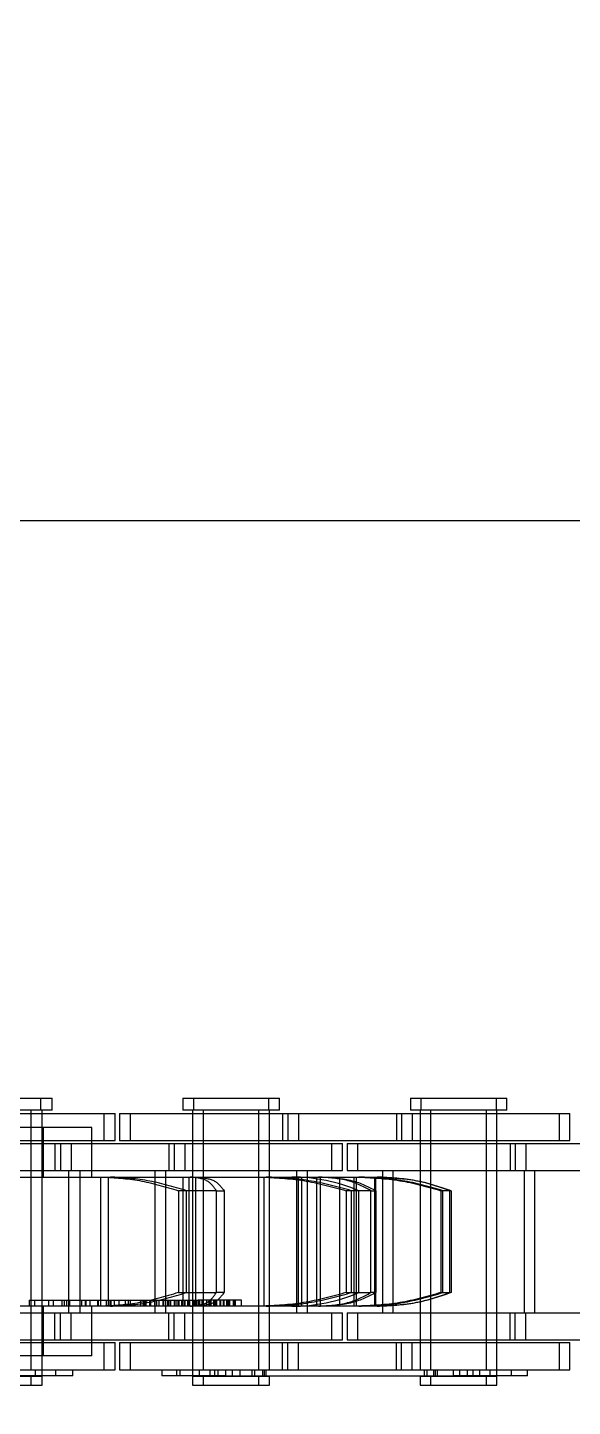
# Model space of a CAD drawing. Header units: metres. Extents: x 0 to 21025, y 0 to 14850.
# Drawn here: x 6056.5 to 6086.9, y 9072.2 to 9149.1 of the extents above; entities that cross this region are included whole.
import ezdxf

# ---------------------------------------------------------------- set-up
doc = ezdxf.new("R2010")
doc.units = ezdxf.units.M
doc.header["$LTSCALE"] = 25
doc.linetypes.add('HIDDEN2', pattern=[4.7625, 3.175, -1.5875])
for name, color, linetype in [('SL1', 8, 'Continuous'), ('SL4', 4, 'Continuous'), ('ST1', 7, 'HIDDEN2')]:
    doc.layers.add(name, color=color, linetype=linetype)

msp = doc.modelspace()

# ---------------------------------------------------------------- linework, layer by layer
at = {"layer": 'SL1'}
for radius, start, end in [(1215.5, 134.237972, 198.531491), (1170.7, 134.797453, 201.234448), (1164.35, 135.073034, 201.439244), (1158.35, 135.318064, 201.542777)]:
    msp.add_arc((7121.687, 8989.894), radius, start, end, dxfattribs=at)
at = {"layer": 'SL4'}
msp.add_line((5540.514, 9121.619), (6330.271, 9121.619), dxfattribs=at)
at = {"layer": 'ST1'}
for p, q in [((6052.43, 9089.384), (6057.227, 9089.384)), ((6057.227, 9089.384), (6057.844, 9089.384)), ((6057.227, 9088.725), (6057.227, 9089.384)), ((6057.844, 9088.725), (6057.844, 9089.384)), ((6065.13, 9089.384), (6069.927, 9089.384)), ((6065.13, 9089.384), (6065.13, 9088.725)), ((6065.725, 9089.384), (6065.725, 9088.725)), ((6069.927, 9089.384), (6070.522, 9089.384)), ((6069.927, 9088.725), (6069.927, 9089.384)), ((6070.522, 9088.725), (6070.522, 9089.384)), ((6077.83, 9089.384), (6082.627, 9089.384)), ((6077.83, 9089.384), (6077.83, 9088.725)), ((6078.403, 9089.384), (6078.403, 9088.725)), ((6082.627, 9089.384), (6083.2, 9089.384)), ((6082.627, 9088.725), (6082.627, 9089.384)), ((6083.2, 9088.725), (6083.2, 9089.384)), ((6051.653, 9088.541), (6060.748, 9088.541)), ((6057.227, 9088.725), (6052.43, 9088.725)), ((6056.673, 9074.227), (6056.673, 9088.725)), ((6056.673, 9087.021), (6056.673, 9088.541)), ((6057.844, 9088.725), (6057.227, 9088.725)), ((6057.29, 9074.227), (6057.29, 9088.725)), ((6057.29, 9087.021), (6057.29, 9088.541)), ((6060.748, 9088.541), (6061.365, 9088.541)), ((6060.748, 9087.021), (6060.748, 9088.541)), ((6061.365, 9087.021), (6061.365, 9088.541)), ((6061.608, 9088.541), (6070.703, 9088.541)), ((6061.608, 9088.541), (6061.608, 9087.021)), ((6062.204, 9088.541), (6062.204, 9087.021)), ((6069.927, 9088.725), (6065.13, 9088.725)), ((6065.683, 9088.725), (6065.683, 9074.227)), ((6065.683, 9088.541), (6065.683, 9087.021)), ((6066.279, 9088.725), (6066.279, 9074.227)), ((6066.279, 9088.541), (6066.279, 9087.021)), ((6069.373, 9074.227), (6069.373, 9088.725)), ((6069.373, 9087.021), (6069.373, 9088.541)), ((6070.522, 9088.725), (6069.927, 9088.725)), ((6069.969, 9074.227), (6069.969, 9088.725)), ((6069.969, 9087.021), (6069.969, 9088.541)), ((6070.703, 9088.541), (6070.703, 9087.021)), ((6070.703, 9088.541), (6077.053, 9088.541)), ((6071.001, 9088.541), (6071.001, 9087.021)), ((6071.585, 9088.541), (6071.585, 9087.021)), ((6077.053, 9088.541), (6077.053, 9087.021)), ((6077.053, 9088.541), (6086.148, 9088.541)), ((6077.34, 9088.541), (6077.34, 9087.021)), ((6082.627, 9088.725), (6077.83, 9088.725)), ((6077.924, 9088.541), (6077.924, 9087.021)), ((6078.383, 9088.725), (6078.383, 9074.227)), ((6078.383, 9088.541), (6078.383, 9087.021)), ((6078.957, 9088.725), (6078.957, 9074.227)), ((6078.957, 9088.541), (6078.957, 9087.021)), ((6082.073, 9074.227), (6082.073, 9088.725)), ((6082.073, 9087.021), (6082.073, 9088.541)), ((6083.2, 9088.725), (6082.627, 9088.725)), ((6082.647, 9074.227), (6082.647, 9088.725)), ((6082.647, 9087.021), (6082.647, 9088.541)), ((6086.148, 9088.541), (6086.722, 9088.541)), ((6086.148, 9087.021), (6086.148, 9088.541)), ((6086.722, 9087.021), (6086.722, 9088.541)), ((6057.369, 9087.759), (6020.97, 9087.759)), ((6057.369, 9084.989), (6057.369, 9087.759)), ((6060.058, 9087.759), (6057.369, 9087.759)), ((6060.058, 9084.989), (6060.058, 9087.759)), ((6048.908, 9086.869), (6058.003, 9086.869)), ((6051.653, 9087.021), (6060.748, 9087.021)), ((6056.673, 9085.349), (6056.673, 9086.869)), ((6057.29, 9085.349), (6057.29, 9086.869)), ((6058.003, 9086.869), (6058.003, 9085.349)), ((6058.003, 9086.869), (6064.353, 9086.869)), ((6058.323, 9086.869), (6058.323, 9085.349)), ((6058.907, 9086.869), (6058.907, 9085.349)), ((6060.748, 9087.021), (6061.365, 9087.021)), ((6061.608, 9087.021), (6070.703, 9087.021)), ((6064.353, 9086.869), (6064.353, 9085.349)), ((6064.353, 9086.869), (6073.448, 9086.869)), ((6064.662, 9086.869), (6064.662, 9085.349)), ((6065.246, 9086.869), (6065.246, 9085.349)), ((6065.683, 9086.869), (6065.683, 9085.349)), ((6066.279, 9086.869), (6066.279, 9085.349)), ((6069.373, 9085.349), (6069.373, 9086.869)), ((6069.969, 9085.349), (6069.969, 9086.869)), ((6070.703, 9087.021), (6077.053, 9087.021)), ((6073.448, 9086.869), (6074.044, 9086.869)), ((6073.448, 9085.349), (6073.448, 9086.869)), ((6074.044, 9085.349), (6074.044, 9086.869)), ((6074.308, 9086.869), (6083.403, 9086.869)), ((6074.308, 9086.869), (6074.308, 9085.349)), ((6074.882, 9086.869), (6074.882, 9085.349)), ((6077.053, 9087.021), (6086.148, 9087.021)), ((6078.383, 9086.869), (6078.383, 9085.349)), ((6078.957, 9086.869), (6078.957, 9085.349)), ((6082.073, 9085.349), (6082.073, 9086.869)), ((6082.647, 9085.349), (6082.647, 9086.869)), ((6083.403, 9086.869), (6083.403, 9085.349)), ((6083.403, 9086.869), (6089.753, 9086.869)), ((6083.679, 9086.869), (6083.679, 9085.349)), ((6084.264, 9086.869), (6084.264, 9085.349)), ((6086.148, 9087.021), (6086.722, 9087.021)), ((6048.908, 9085.349), (6058.003, 9085.349)), ((6055.385, 9084.989), (6060.573, 9084.989)), ((6056.673, 9077.419), (6056.673, 9085.349)), ((6057.29, 9077.419), (6057.29, 9085.349)), ((6058.003, 9085.349), (6064.353, 9085.349)), ((6058.788, 9077.419), (6058.788, 9085.349)), ((6059.405, 9077.419), (6059.405, 9085.349)), ((6060.573, 9077.779), (6060.573, 9084.989)), ((6060.573, 9084.989), (6060.675, 9084.989)), ((6060.675, 9084.989), (6065.553, 9084.989)), ((6060.994, 9077.779), (6060.994, 9084.989)), ((6063.568, 9085.349), (6063.568, 9077.419)), ((6064.164, 9085.349), (6064.164, 9077.419)), ((6064.353, 9085.349), (6073.448, 9085.349)), ((6065.14, 9084.989), (6065.14, 9077.779)), ((6065.48, 9084.989), (6065.48, 9077.779)), ((6065.495, 9077.779), (6065.495, 9084.989)), ((6065.553, 9084.989), (6069.374, 9084.989)), ((6065.683, 9085.349), (6065.683, 9077.419)), ((6065.857, 9077.779), (6065.857, 9084.989)), ((6066.279, 9085.349), (6066.279, 9077.419)), ((6069.373, 9077.419), (6069.373, 9085.349)), ((6069.374, 9077.779), (6069.374, 9084.989)), ((6069.374, 9084.989), (6069.498, 9084.989)), ((6069.498, 9084.989), (6071.221, 9084.989)), ((6069.67, 9077.779), (6069.67, 9084.989)), ((6069.969, 9077.419), (6069.969, 9085.349)), ((6071.221, 9084.989), (6072.702, 9084.989)), ((6071.488, 9077.419), (6071.488, 9085.349)), ((6071.574, 9084.989), (6071.574, 9077.779)), ((6071.756, 9084.989), (6071.756, 9077.779)), ((6072.084, 9077.419), (6072.084, 9085.349)), ((6072.608, 9077.779), (6072.608, 9084.989)), ((6072.702, 9084.989), (6074.695, 9084.989)), ((6072.823, 9077.779), (6072.823, 9084.989)), ((6073.448, 9085.349), (6074.044, 9085.349)), ((6073.872, 9084.989), (6073.872, 9077.779)), ((6074.308, 9085.349), (6083.403, 9085.349)), ((6074.695, 9077.779), (6074.695, 9084.989)), ((6074.695, 9084.989), (6074.824, 9084.989)), ((6074.824, 9084.989), (6075.968, 9084.989)), ((6074.829, 9077.779), (6074.829, 9084.989)), ((6075.849, 9077.779), (6075.849, 9084.989)), ((6075.893, 9077.779), (6075.893, 9084.989)), ((6075.893, 9084.989), (6076.013, 9084.989)), ((6076.268, 9085.349), (6076.268, 9077.419)), ((6076.842, 9085.349), (6076.842, 9077.419)), ((6078.383, 9085.349), (6078.383, 9077.419)), ((6078.957, 9085.349), (6078.957, 9077.419)), ((6082.073, 9077.419), (6082.073, 9085.349)), ((6082.647, 9077.419), (6082.647, 9085.349)), ((6083.403, 9085.349), (6089.753, 9085.349)), ((6084.188, 9077.419), (6084.188, 9085.349)), ((6084.762, 9077.419), (6084.762, 9085.349)), ((6067.007, 9084.227), (6064.893, 9084.227)), ((6064.893, 9084.227), (6064.893, 9078.541)), ((6065.348, 9078.541), (6065.348, 9084.227)), ((6067.007, 9078.541), (6067.007, 9084.227)), ((6067.007, 9084.227), (6067.437, 9084.227)), ((6067.437, 9084.227), (6067.437, 9078.541)), ((6074.958, 9084.227), (6074.243, 9084.227)), ((6074.243, 9084.227), (6074.243, 9078.541)), ((6074.549, 9078.541), (6074.549, 9084.227)), ((6074.958, 9078.541), (6074.958, 9084.227)), ((6075.632, 9084.227), (6074.958, 9084.227)), ((6075.632, 9078.541), (6075.632, 9084.227)), ((6075.632, 9084.227), (6075.904, 9084.227)), ((6075.904, 9084.227), (6075.904, 9078.541)), ((6079.525, 9084.227), (6079.525, 9078.541)), ((6080.021, 9084.227), (6079.525, 9084.227)), ((6079.645, 9078.541), (6079.645, 9084.227)), ((6080.021, 9078.541), (6080.021, 9084.227)), ((6080.102, 9084.227), (6080.102, 9078.541)), ((6056.568, 9078.113), (6057.641, 9078.113)), ((6056.568, 9078.113), (6056.568, 9077.779)), ((6056.868, 9078.113), (6056.868, 9077.779)), ((6057.641, 9078.113), (6057.913, 9078.113)), ((6057.641, 9078.113), (6057.641, 9077.779)), ((6057.913, 9078.113), (6059.961, 9078.113)), ((6057.913, 9078.113), (6057.913, 9077.779)), ((6058.387, 9078.113), (6058.387, 9077.779)), ((6058.516, 9078.113), (6058.516, 9077.779)), ((6058.658, 9078.113), (6058.658, 9077.779)), ((6058.816, 9078.113), (6058.816, 9077.779)), ((6059.487, 9078.113), (6059.487, 9077.779)), ((6059.689, 9078.113), (6059.689, 9077.779)), ((6059.72, 9078.113), (6059.72, 9077.779)), ((6059.961, 9078.113), (6059.961, 9077.779)), ((6059.961, 9078.113), (6060.854, 9078.113)), ((6060.384, 9078.113), (6060.384, 9077.779)), ((6060.41, 9078.113), (6060.41, 9077.779)), ((6060.854, 9078.113), (6061.125, 9078.113)), ((6060.854, 9078.113), (6060.854, 9077.779)), ((6061.074, 9078.113), (6061.074, 9077.779)), ((6061.12, 9078.113), (6061.12, 9077.779)), ((6061.125, 9078.113), (6061.125, 9077.779)), ((6061.125, 9078.113), (6062.21, 9078.113)), ((6061.304, 9078.113), (6061.304, 9077.779)), ((6061.569, 9078.113), (6061.569, 9077.779)), ((6061.914, 9078.113), (6061.914, 9077.779)), ((6062.09, 9078.113), (6062.09, 9077.779)), ((6062.21, 9078.113), (6062.444, 9078.113)), ((6062.21, 9078.113), (6062.21, 9077.779)), ((6062.444, 9078.113), (6063.796, 9078.113)), ((6062.776, 9078.113), (6062.776, 9077.779)), ((6062.921, 9078.113), (6062.921, 9077.779)), ((6062.995, 9078.113), (6062.995, 9077.779)), ((6063.075, 9078.113), (6063.075, 9077.779)), ((6063.283, 9078.113), (6063.283, 9077.779)), ((6063.341, 9078.113), (6063.341, 9077.779)), ((6063.564, 9078.113), (6063.564, 9077.779)), ((6063.67, 9078.113), (6063.67, 9077.779)), ((6063.796, 9078.113), (6063.796, 9077.779)), ((6063.796, 9078.113), (6064.027, 9078.113)), ((6063.8, 9078.113), (6063.8, 9077.779)), ((6064.027, 9078.113), (6064.027, 9077.779)), ((6064.027, 9078.113), (6064.918, 9078.113)), ((6064.065, 9078.113), (6064.065, 9077.779)), ((6064.281, 9078.113), (6064.281, 9077.779)), ((6064.356, 9078.113), (6064.356, 9077.779)), ((6064.454, 9078.113), (6064.454, 9077.779)), ((6064.656, 9078.113), (6064.656, 9077.779)), ((6064.741, 9078.113), (6064.741, 9077.779)), ((6064.864, 9078.113), (6064.864, 9077.779)), ((6064.893, 9078.541), (6067.007, 9078.541)), ((6064.918, 9078.113), (6064.918, 9077.779)), ((6064.918, 9078.113), (6065.094, 9078.113)), ((6065.065, 9078.113), (6065.065, 9077.779)), ((6065.094, 9078.113), (6065.094, 9077.779)), ((6065.094, 9078.113), (6065.78, 9078.113)), ((6065.232, 9078.113), (6065.232, 9077.779)), ((6065.253, 9078.113), (6065.253, 9077.779)), ((6065.399, 9078.113), (6065.399, 9077.779)), ((6065.518, 9078.113), (6065.518, 9077.779)), ((6065.728, 9078.113), (6065.728, 9077.779)), ((6065.757, 9078.113), (6065.757, 9077.779)), ((6065.78, 9078.113), (6065.78, 9077.779)), ((6065.78, 9078.113), (6065.999, 9078.113)), ((6065.786, 9078.113), (6065.786, 9077.779)), ((6065.821, 9078.113), (6065.821, 9077.779)), ((6065.891, 9078.113), (6065.891, 9077.779)), ((6065.907, 9078.113), (6065.907, 9077.779)), ((6065.999, 9078.113), (6065.999, 9077.779)), ((6066.454, 9078.113), (6065.999, 9078.113)), ((6066.06, 9078.113), (6066.06, 9077.779)), ((6066.193, 9078.113), (6066.193, 9077.779)), ((6067.237, 9078.113), (6066.454, 9078.113)), ((6066.454, 9078.113), (6066.454, 9077.779)), ((6066.595, 9078.113), (6066.595, 9077.779)), ((6066.619, 9078.113), (6066.619, 9077.779)), ((6066.696, 9078.113), (6066.696, 9077.779)), ((6066.848, 9078.113), (6066.848, 9077.779)), ((6066.906, 9078.113), (6066.906, 9077.779)), ((6066.945, 9078.113), (6066.945, 9077.779)), ((6067.437, 9078.541), (6067.007, 9078.541)), ((6067.007, 9078.113), (6067.007, 9077.779)), ((6067.207, 9078.113), (6067.207, 9077.779)), ((6067.216, 9078.113), (6067.216, 9077.779)), ((6067.235, 9078.113), (6067.235, 9077.779)), ((6067.237, 9078.113), (6067.237, 9077.779)), ((6067.567, 9078.113), (6067.237, 9078.113)), ((6067.243, 9078.113), (6067.243, 9077.779)), ((6067.394, 9078.113), (6067.394, 9077.779)), ((6067.416, 9077.779), (6067.416, 9078.113)), ((6067.433, 9078.113), (6067.433, 9077.779)), ((6067.435, 9077.779), (6067.435, 9078.113)), ((6067.567, 9078.113), (6067.567, 9077.779)), ((6067.656, 9078.113), (6067.567, 9078.113)), ((6067.585, 9077.779), (6067.585, 9078.113)), ((6067.656, 9078.113), (6067.656, 9077.779)), ((6067.952, 9078.113), (6067.656, 9078.113)), ((6067.677, 9078.113), (6067.677, 9077.779)), ((6067.741, 9078.113), (6067.741, 9077.779)), ((6067.747, 9077.779), (6067.747, 9078.113)), ((6067.952, 9078.113), (6067.952, 9077.779)), ((6068.027, 9078.113), (6067.952, 9078.113)), ((6068.027, 9078.113), (6068.027, 9077.779)), ((6068.411, 9078.113), (6068.027, 9078.113)), ((6068.077, 9077.779), (6068.077, 9078.113)), ((6068.411, 9077.779), (6068.411, 9078.113)), ((6074.243, 9078.541), (6074.958, 9078.541)), ((6074.958, 9078.541), (6075.632, 9078.541)), ((6075.904, 9078.541), (6075.632, 9078.541)), ((6079.525, 9078.541), (6080.021, 9078.541)), ((6048.908, 9077.419), (6058.003, 9077.419)), ((6060.573, 9077.779), (6055.385, 9077.779)), ((6056.673, 9075.899), (6056.673, 9077.419)), ((6057.29, 9075.899), (6057.29, 9077.419)), ((6057.369, 9075.009), (6057.369, 9077.779)), ((6058.003, 9075.899), (6058.003, 9077.419)), ((6058.003, 9077.419), (6064.353, 9077.419)), ((6058.323, 9075.899), (6058.323, 9077.419)), ((6058.907, 9075.899), (6058.907, 9077.419)), ((6060.058, 9075.009), (6060.058, 9077.779)), ((6060.675, 9077.779), (6060.573, 9077.779)), ((6065.553, 9077.779), (6060.675, 9077.779)), ((6064.353, 9075.899), (6064.353, 9077.419)), ((6064.353, 9077.419), (6073.448, 9077.419)), ((6064.662, 9075.899), (6064.662, 9077.419)), ((6065.246, 9075.899), (6065.246, 9077.419)), ((6069.374, 9077.779), (6065.553, 9077.779)), ((6065.683, 9077.419), (6065.683, 9075.899)), ((6066.279, 9077.419), (6066.279, 9075.899)), ((6069.373, 9075.899), (6069.373, 9077.419)), ((6069.498, 9077.779), (6069.374, 9077.779)), ((6071.221, 9077.779), (6069.498, 9077.779)), ((6069.969, 9075.899), (6069.969, 9077.419)), ((6072.702, 9077.779), (6071.221, 9077.779)), ((6074.695, 9077.779), (6072.702, 9077.779)), ((6073.448, 9077.419), (6074.044, 9077.419)), ((6073.448, 9075.899), (6073.448, 9077.419)), ((6074.044, 9075.899), (6074.044, 9077.419)), ((6074.308, 9077.419), (6083.403, 9077.419)), ((6074.308, 9077.419), (6074.308, 9075.899)), ((6074.824, 9077.779), (6074.695, 9077.779)), ((6075.968, 9077.779), (6074.824, 9077.779)), ((6074.882, 9077.419), (6074.882, 9075.899)), ((6076.013, 9077.779), (6075.893, 9077.779)), ((6078.383, 9077.419), (6078.383, 9075.899)), ((6078.957, 9077.419), (6078.957, 9075.899)), ((6082.073, 9075.899), (6082.073, 9077.419)), ((6082.647, 9075.899), (6082.647, 9077.419)), ((6083.403, 9075.899), (6083.403, 9077.419)), ((6083.403, 9077.419), (6089.753, 9077.419)), ((6083.679, 9075.899), (6083.679, 9077.419)), ((6084.264, 9075.899), (6084.264, 9077.419)), ((6048.908, 9075.899), (6058.003, 9075.899)), ((6051.653, 9075.747), (6060.748, 9075.747)), ((6056.673, 9074.227), (6056.673, 9075.747)), ((6057.29, 9073.894), (6057.29, 9075.747)), ((6058.003, 9075.899), (6064.353, 9075.899)), ((6060.748, 9075.747), (6061.365, 9075.747)), ((6060.748, 9074.227), (6060.748, 9075.747)), ((6061.365, 9074.227), (6061.365, 9075.747)), ((6061.608, 9075.747), (6070.703, 9075.747)), ((6061.608, 9075.747), (6061.608, 9074.227)), ((6062.204, 9075.747), (6062.204, 9074.227)), ((6064.353, 9075.899), (6073.448, 9075.899)), ((6065.683, 9075.747), (6065.683, 9073.894)), ((6066.279, 9075.747), (6066.279, 9074.227)), ((6069.373, 9074.227), (6069.373, 9075.747)), ((6069.969, 9074.227), (6069.969, 9075.747)), ((6070.703, 9074.227), (6070.703, 9075.747)), ((6070.703, 9075.747), (6077.053, 9075.747)), ((6071.001, 9074.227), (6071.001, 9075.747)), ((6071.585, 9074.227), (6071.585, 9075.747)), ((6073.448, 9075.899), (6074.044, 9075.899)), ((6074.308, 9075.899), (6083.403, 9075.899)), ((6077.053, 9074.227), (6077.053, 9075.747)), ((6077.053, 9075.747), (6086.148, 9075.747)), ((6077.34, 9074.227), (6077.34, 9075.747)), ((6077.924, 9074.227), (6077.924, 9075.747)), ((6078.383, 9075.747), (6078.383, 9074.227)), ((6078.957, 9075.747), (6078.957, 9074.227)), ((6082.073, 9074.227), (6082.073, 9075.747)), ((6082.647, 9073.894), (6082.647, 9075.747)), ((6083.403, 9075.899), (6089.753, 9075.899)), ((6086.148, 9075.747), (6086.722, 9075.747)), ((6086.148, 9074.227), (6086.148, 9075.747)), ((6086.722, 9074.227), (6086.722, 9075.747)), ((6057.369, 9075.009), (6020.97, 9075.009)), ((6060.058, 9075.009), (6057.369, 9075.009)), ((6051.653, 9074.227), (6060.748, 9074.227)), ((6056.921, 9073.858), (6056.921, 9074.227)), ((6058.059, 9073.894), (6058.059, 9074.227)), ((6058.997, 9073.894), (6058.997, 9074.227)), ((6060.748, 9074.227), (6061.365, 9074.227)), ((6061.608, 9074.227), (6070.703, 9074.227)), ((6063.976, 9074.227), (6063.976, 9073.894)), ((6064.812, 9073.894), (6064.812, 9074.227)), ((6064.985, 9073.894), (6064.985, 9074.227)), ((6066.052, 9074.227), (6066.052, 9073.858)), ((6066.648, 9074.227), (6066.648, 9073.858)), ((6066.932, 9073.894), (6066.932, 9074.227)), ((6067.105, 9073.894), (6067.105, 9074.227)), ((6067.528, 9073.894), (6067.528, 9074.227)), ((6067.916, 9073.894), (6067.916, 9074.227)), ((6068.331, 9073.894), (6068.331, 9074.227)), ((6069.004, 9073.858), (6069.004, 9074.227)), ((6069.147, 9073.894), (6069.147, 9074.227)), ((6069.6, 9073.858), (6069.6, 9074.227)), ((6069.688, 9073.894), (6069.688, 9074.227)), ((6069.792, 9073.894), (6069.792, 9074.227)), ((6070.703, 9074.227), (6077.053, 9074.227)), ((6077.053, 9074.227), (6086.148, 9074.227)), ((6078.609, 9073.894), (6078.609, 9074.227)), ((6078.752, 9074.227), (6078.752, 9073.858)), ((6079.134, 9073.894), (6079.134, 9074.227)), ((6079.237, 9073.894), (6079.237, 9074.227)), ((6079.326, 9074.227), (6079.326, 9073.858)), ((6080.228, 9073.894), (6080.228, 9074.227)), ((6080.594, 9073.894), (6080.594, 9074.227)), ((6081.01, 9073.894), (6081.01, 9074.227)), ((6081.335, 9073.894), (6081.335, 9074.227)), ((6081.704, 9073.858), (6081.704, 9074.227)), ((6082.278, 9073.858), (6082.278, 9074.227)), ((6083.459, 9073.894), (6083.459, 9074.227)), ((6084.354, 9073.894), (6084.354, 9074.227)), ((6086.148, 9074.227), (6086.722, 9074.227)), ((6056.673, 9073.858), (6052.983, 9073.858)), ((6052.983, 9073.384), (6056.673, 9073.384)), ((6058.059, 9073.894), (6054.828, 9073.894)), ((6057.29, 9073.858), (6056.673, 9073.858)), ((6056.673, 9073.384), (6056.673, 9073.858)), ((6056.673, 9073.384), (6057.29, 9073.384)), ((6057.29, 9073.384), (6057.29, 9073.858)), ((6058.997, 9073.894), (6058.059, 9073.894)), ((6067.528, 9073.894), (6063.976, 9073.894)), ((6069.373, 9073.858), (6065.683, 9073.858)), ((6065.683, 9073.858), (6065.683, 9073.384)), ((6065.683, 9073.384), (6069.373, 9073.384)), ((6066.279, 9073.858), (6066.279, 9073.384)), ((6067.528, 9073.894), (6080.228, 9073.894)), ((6069.969, 9073.858), (6069.373, 9073.858)), ((6069.373, 9073.384), (6069.373, 9073.858)), ((6069.373, 9073.384), (6069.969, 9073.384)), ((6069.969, 9073.384), (6069.969, 9073.858)), ((6082.073, 9073.858), (6078.383, 9073.858)), ((6078.383, 9073.858), (6078.383, 9073.384)), ((6078.383, 9073.384), (6082.073, 9073.384)), ((6078.957, 9073.858), (6078.957, 9073.384)), ((6083.459, 9073.894), (6080.228, 9073.894)), ((6082.647, 9073.858), (6082.073, 9073.858)), ((6082.073, 9073.384), (6082.073, 9073.858)), ((6082.073, 9073.384), (6082.647, 9073.384)), ((6082.647, 9073.384), (6082.647, 9073.858)), ((6084.354, 9073.894), (6083.459, 9073.894))]:
    msp.add_line(p, q, dxfattribs=at)
for centre, start, end in [((6071.206, 9075.371), 67.03979, 89.90798), ((6071.206, 9087.396), 270.09202, 292.96021)]:
    msp.add_arc(centre, 9.618, start, end, dxfattribs=at)
for points, knots in [([(6060.675, 9084.989), (6061.345, 9084.951), (6062.686, 9084.876), (6064.156, 9084.443), (6064.893, 9084.227)], [0, 0, 0, 0, 0.499124, 1, 1, 1, 1]), ([(6065.348, 9084.227), (6064.609, 9084.443), (6063.13, 9084.875), (6061.775, 9084.951), (6061.098, 9084.989)], [0, 0, 0, 0, 0.500261, 1, 1, 1, 1]), ([(6067.007, 9084.227), (6066.858, 9084.443), (6066.562, 9084.875), (6065.889, 9084.951), (6065.553, 9084.989)], [0, 0, 0, 0, 0.500534, 1, 1, 1, 1]), ([(6065.917, 9084.989), (6066.264, 9084.951), (6066.958, 9084.876), (6067.277, 9084.443), (6067.437, 9084.227)], [0, 0, 0, 0, 0.499098, 1, 1, 1, 1]), ([(6069.498, 9084.989), (6070.287, 9084.951), (6071.869, 9084.876), (6073.451, 9084.443), (6074.243, 9084.227)], [0, 0, 0, 0, 0.499098, 1, 1, 1, 1]), ([(6074.549, 9084.227), (6073.757, 9084.443), (6072.175, 9084.875), (6070.587, 9084.951), (6069.794, 9084.989)], [0, 0, 0, 0, 0.500514, 1, 1, 1, 1]), ([(6075.632, 9084.227), (6075.226, 9084.443), (6074.416, 9084.875), (6073.273, 9084.951), (6072.702, 9084.989)], [0, 0, 0, 0, 0.500133, 1, 1, 1, 1]), ([(6072.919, 9084.989), (6073.498, 9084.951), (6074.658, 9084.875), (6075.488, 9084.443), (6075.904, 9084.227)], [0, 0, 0, 0, 0.499427, 1, 1, 1, 1]), ([(6074.824, 9084.989), (6075.64, 9084.951), (6077.272, 9084.875), (6078.773, 9084.443), (6079.525, 9084.227)], [0, 0, 0, 0, 0.499459, 1, 1, 1, 1]), ([(6079.645, 9084.227), (6078.897, 9084.443), (6077.403, 9084.875), (6075.773, 9084.951), (6074.959, 9084.989)], [0, 0, 0, 0, 0.5005288, 1, 1, 1, 1]), ([(6080.021, 9084.227), (6079.408, 9084.443), (6078.181, 9084.875), (6076.706, 9084.951), (6075.968, 9084.989)], [0, 0, 0, 0, 0.500152, 1, 1, 1, 1]), ([(6076.013, 9084.989), (6076.755, 9084.951), (6078.24, 9084.875), (6079.481, 9084.443), (6080.102, 9084.227)], [0, 0, 0, 0, 0.49948, 1, 1, 1, 1]), ([(6064.893, 9078.541), (6064.157, 9078.324), (6062.687, 9077.892), (6061.346, 9077.816), (6060.675, 9077.779)], [0, 0, 0, 0, 0.500152, 1, 1, 1, 1]), ([(6061.098, 9077.779), (6061.775, 9077.816), (6063.129, 9077.892), (6064.608, 9078.324), (6065.348, 9078.541)], [0, 0, 0, 0, 0.499419, 1, 1, 1, 1]), ([(6065.553, 9077.779), (6065.889, 9077.816), (6066.562, 9077.892), (6066.858, 9078.324), (6067.007, 9078.541)], [0, 0, 0, 0, 0.499459, 1, 1, 1, 1]), ([(6067.437, 9078.541), (6067.277, 9078.324), (6066.958, 9077.892), (6066.264, 9077.816), (6065.917, 9077.779)], [0, 0, 0, 0, 0.5001333, 1, 1, 1, 1]), ([(6074.243, 9078.541), (6073.452, 9078.324), (6071.871, 9077.892), (6070.288, 9077.816), (6069.498, 9077.779)], [0, 0, 0, 0, 0.500133, 1, 1, 1, 1]), ([(6069.794, 9077.779), (6070.587, 9077.816), (6072.175, 9077.892), (6073.757, 9078.324), (6074.549, 9078.541)], [0, 0, 0, 0, 0.499479, 1, 1, 1, 1]), ([(6072.702, 9077.779), (6073.273, 9077.816), (6074.415, 9077.892), (6075.226, 9078.324), (6075.632, 9078.541)], [0, 0, 0, 0, 0.499098, 1, 1, 1, 1]), ([(6075.904, 9078.541), (6075.488, 9078.324), (6074.658, 9077.892), (6073.499, 9077.816), (6072.919, 9077.779)], [0, 0, 0, 0, 0.500372, 1, 1, 1, 1]), ([(6079.525, 9078.541), (6078.773, 9078.324), (6077.272, 9077.892), (6075.64, 9077.816), (6074.824, 9077.779)], [0, 0, 0, 0, 0.500533, 1, 1, 1, 1]), ([(6074.959, 9077.779), (6075.773, 9077.816), (6077.403, 9077.892), (6078.897, 9078.324), (6079.645, 9078.541)], [0, 0, 0, 0, 0.499464, 1, 1, 1, 1]), ([(6075.968, 9077.779), (6076.705, 9077.816), (6078.18, 9077.892), (6079.407, 9078.324), (6080.021, 9078.541)], [0, 0, 0, 0, 0.499124, 1, 1, 1, 1]), ([(6080.102, 9078.541), (6079.481, 9078.324), (6078.24, 9077.892), (6076.755, 9077.816), (6076.013, 9077.779)], [0, 0, 0, 0, 0.500513, 1, 1, 1, 1])]:
    msp.add_open_spline(points, degree=3, knots=knots, dxfattribs=at)

doc.saveas('drawing.dxf')
